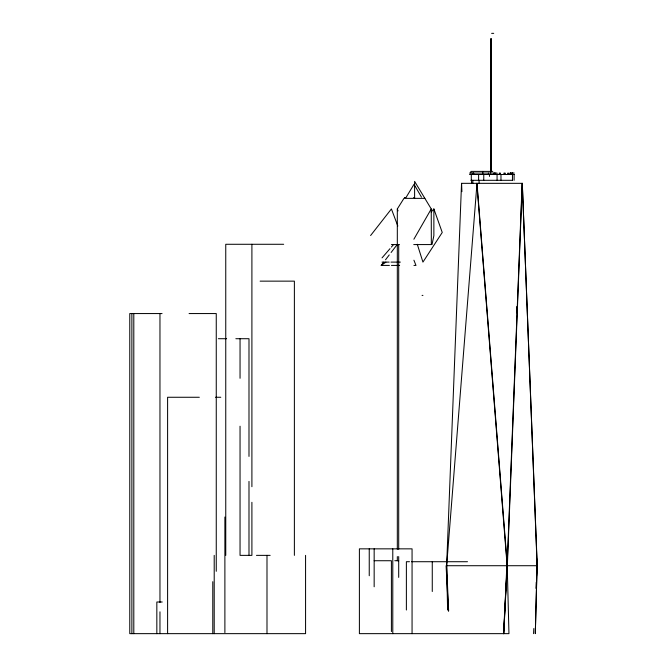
<?xml version="1.0" encoding="UTF-8"?>
<svg xmlns="http://www.w3.org/2000/svg" width="667" height="667" viewBox="0 0 667 667"><rect width="100%" height="100%" fill="white"/><g stroke="black" fill="none" stroke-linecap="round" stroke-linejoin="round"><path stroke-width="1" d="M537.018 565.716L535.301 633.65L537.127 565.716L522.286 183.333L461.547 183.333L446.64 565.716L447.615 609.971M503.527 633.65L507.137 565.716L522.128 183.333M503.777 633.65L506.837 565.716M503.727 633.65L507.22 565.716L508.954 633.65L359.396 633.65L359.396 548.849L412.064 548.849L412.064 633.65M533.558 633.65L533.825 628.506M535.934 588.361L536.26 582.183M536.585 576.005L537.127 565.716L536.618 558.462M432.016 244.572L433.867 235.643L433.867 208.946L431.157 212.081M413.873 239.228L431.249 208.946L414.607 181.391L414.607 198.357M414.04 184.259L406.003 197.532L404.452 197.574M397.315 549.291L397.315 208.946L403.96 198.357L424.854 198.357M389.395 265.416L381.207 265.416L383.683 262.189M385.543 259.763L389.253 254.919M391.112 252.493L397.299 244.414M370.602 235.526L391.412 208.946L397.824 226.038M382.033 257.879L390.037 248.633M391.371 247.09L393.372 244.781M381.207 265.416L385.935 262.106M491.629 33.35L493.705 33.35M492.796 171.394L470.894 171.394L470.894 173.07M469.51 173.07L497.065 173.07L497.065 180.307M512.856 173.07L510.038 173.07L510.038 174.504M513.198 173.07L514.249 173.07M469.51 174.504L514.249 174.504M470.894 180.307L512.181 180.307M413.648 197.574L414.607 197.574M283.667 244.28L225.754 244.28L225.754 555.369M391.412 244.572L399.391 244.572M413.757 244.572L431.341 244.572L431.249 208.946M382.033 262.106L389.161 262.106M390.979 262.106L400.367 262.106M391.437 265.416L399.616 265.416M413.94 265.416L415.983 265.416L413.915 260.205M260.113 281.14L294.38 281.14L294.38 555.369M422.069 295.406L422.936 295.406M162.056 313.557L129.773 313.557L129.773 633.65L305.569 633.65L305.569 555.369M189.078 313.557L216.258 313.557L216.258 571.294M218.359 338.711L226.622 338.711M235.86 338.711L248.991 338.711L248.991 456.411M199.325 397.265L167.6 397.265L167.6 633.65M215.516 397.265L220.802 397.265M256.47 555.369L270.152 555.369M374.162 560.73L391.412 560.73L391.412 631.566M394.764 560.73L398.699 560.73M409.488 561.714L406.378 561.714L406.378 610.013M411.556 561.714L467.484 561.714M162.223 602.001L156.837 602.001L156.837 633.65M415.024 185.976L421.452 197.124M397.315 208.946L398.041 210.872M433.867 208.946L442.246 232.466L422.936 262.106L417.309 244.322M516.617 306.653L517.108 312.865M516.633 307.687L517.042 312.865M536.635 559.496L537.127 565.716M476.83 183.333L507.137 565.716M448.449 611.005L446.098 565.716L537.227 565.716L522.286 183.333L507.345 565.716L477.005 183.333L446.64 565.716L448.633 611.005M461.581 183.333L461.906 191.646M514.107 174.504L514.107 180.307M512.456 173.07L512.456 180.307M512.181 173.07L512.181 174.337M512.056 173.07L512.056 174.337M510.922 173.07L510.922 174.337M510.555 173.07L510.555 174.337M510.18 173.07L510.18 174.504M507.779 173.07L507.779 174.337M505.152 173.07L505.152 174.504M504.686 173.07L504.686 174.337M503.927 173.07L503.927 174.337M500.975 174.504L500.975 180.307M500.133 173.07L500.133 174.337M500 173.07L500 174.504M499.249 173.07L499.249 174.337M495.339 173.07L495.339 174.504M494.289 173.07L494.289 174.504M494.072 173.07L494.072 174.337M491.404 38.811L491.404 171.394M490.937 38.811L490.937 171.394M490.787 38.811L490.787 171.394M490.687 171.394L490.687 173.07M489.461 174.504L489.461 176.438M488.419 173.07L488.419 174.504M483.758 174.504L483.758 180.307M482.783 171.394L482.783 174.504M479.073 180.307L479.073 183.333M478.606 174.504L478.606 180.307M473.712 173.07L473.712 174.504M473.203 173.07L473.203 174.337M472.836 173.07L472.836 174.337M472.836 180.307L472.836 183.333M471.577 180.307L471.577 183.333M471.302 174.504L471.302 180.307M432.266 561.714L432.266 591.512M398.699 244.572L398.699 549.291M398.699 556.57L398.699 577.397M397.315 556.57L397.315 560.73M392.78 548.849L392.78 633.65M374.162 548.849L374.162 586.777M369.243 548.849L369.243 575.738M266.992 555.369L266.992 633.65M251.901 244.28L251.901 486.702M251.901 502.309L251.901 555.369L240.045 555.369L240.045 426.205M248.991 481.416L248.991 555.369M240.045 338.711L240.045 378.289M224.887 517.025L224.887 632.608M214.207 555.369L214.207 633.65M212.781 581.691L212.781 633.65M159.963 313.557L159.963 602.476M159.963 611.822L159.963 633.65M133.8 313.557L133.8 633.65M131.874 313.557L131.874 633.65M508.421 174.337L508.421 173.07L508.362 174.337"/></g></svg>
